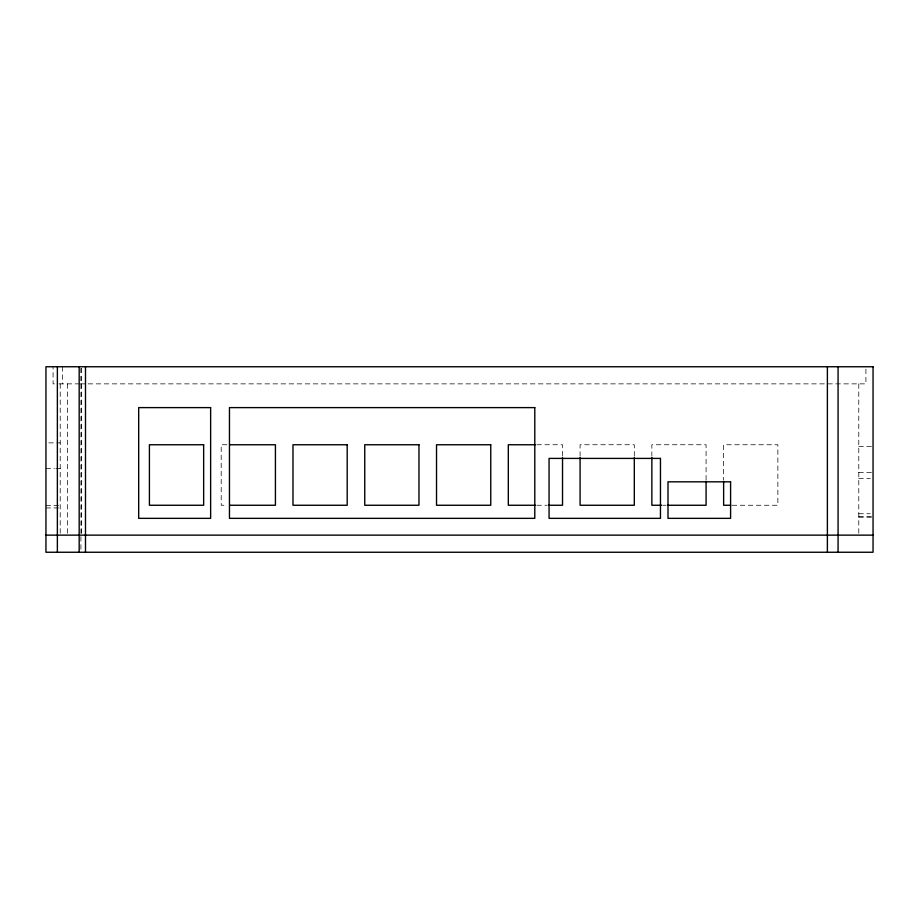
<?xml version="1.0" encoding="UTF-8"?>
<svg xmlns="http://www.w3.org/2000/svg" width="919" height="919" viewBox="0 0 919 919"><rect width="100%" height="100%" fill="white"/><g stroke="black" fill="none" stroke-linecap="round" stroke-linejoin="round"><path stroke-width="0.69" stroke-dasharray="4.59 3.45" d="M54.405 383.866L53.084 383.866L53.084 366.75M59.092 383.866L78.896 383.866M80.068 383.866L865.916 383.866L865.916 366.75M48.799 442.866L60.217 442.866M226.913 444.75L221.203 444.75L221.203 505.255L226.913 505.255M536.845 444.75L562.531 444.75L562.531 456.008M858.783 446.542L873.05 446.542M45.95 468.483L54.508 468.483M55.944 468.483L60.217 468.483M858.783 472.642L873.05 472.642M858.783 478.339L870.201 478.339M536.845 505.255L546.839 505.255M663.277 505.255L666.126 505.255M732.202 505.255L777.865 505.255L777.865 444.75L723.632 444.75L723.632 479.936M45.95 505.588L60.217 505.588M45.95 507.931L60.217 507.931M858.783 513.732L870.201 513.732M858.783 516.754L873.05 516.754M858.783 517.167L873.05 517.167M858.783 383.866L858.783 533.698M706.079 479.936L706.079 444.75L651.858 444.75L651.858 456.008M634.305 456.008L634.305 444.75L580.084 444.75L580.084 456.008M81.573 383.866L81.573 533.698M81.251 368.174L81.251 383.866M80.929 368.174L80.941 533.698M80.929 536.558L80.929 550.826M67.489 383.866L67.489 533.698M62.423 366.75L62.423 383.866M60.217 383.866L60.217 533.698"/><path stroke-width="1.38" d="M229.761 444.75L275.424 444.75L275.424 505.255L229.761 505.255M535.421 444.75L508.31 444.75L508.31 505.255L535.421 505.255M548.264 505.255L562.531 505.255L562.531 457.421M661.852 505.255L651.858 505.255L651.858 457.421M667.562 505.255L706.079 505.255L706.079 481.338M730.766 505.255L723.632 505.255L723.632 481.338M45.95 535.134L873.05 535.134M838.071 366.75L838.071 552.25M827.387 366.75L827.387 552.25M634.305 457.421L634.305 505.255L580.084 505.255L580.084 457.421M85.49 366.75L85.49 552.25M79.183 366.75L79.183 552.25M57.369 366.75L57.369 552.25M873.05 366.75L45.95 366.75L45.95 552.25L873.05 552.25L873.05 366.75M210.635 407.611L138.689 407.611L138.689 518.35L210.635 518.35L210.635 407.611M534.789 407.611L229.463 407.611L229.463 518.35L534.789 518.35L534.789 407.611M203.65 444.75L149.418 444.75L149.418 505.255L203.65 505.255L203.65 444.75M347.198 444.75L292.977 444.75L292.977 505.255L347.198 505.255L347.198 444.75M418.972 444.75L364.751 444.75L364.751 505.255L418.972 505.255L418.972 444.75M490.757 444.75L436.525 444.75L436.525 505.255L490.757 505.255L490.757 444.75M660.462 458.409L549.057 458.409L549.057 518.35L660.462 518.35L660.462 458.409M730.594 481.82L667.998 481.82L667.998 518.35L730.594 518.35L730.594 481.82"/></g></svg>
